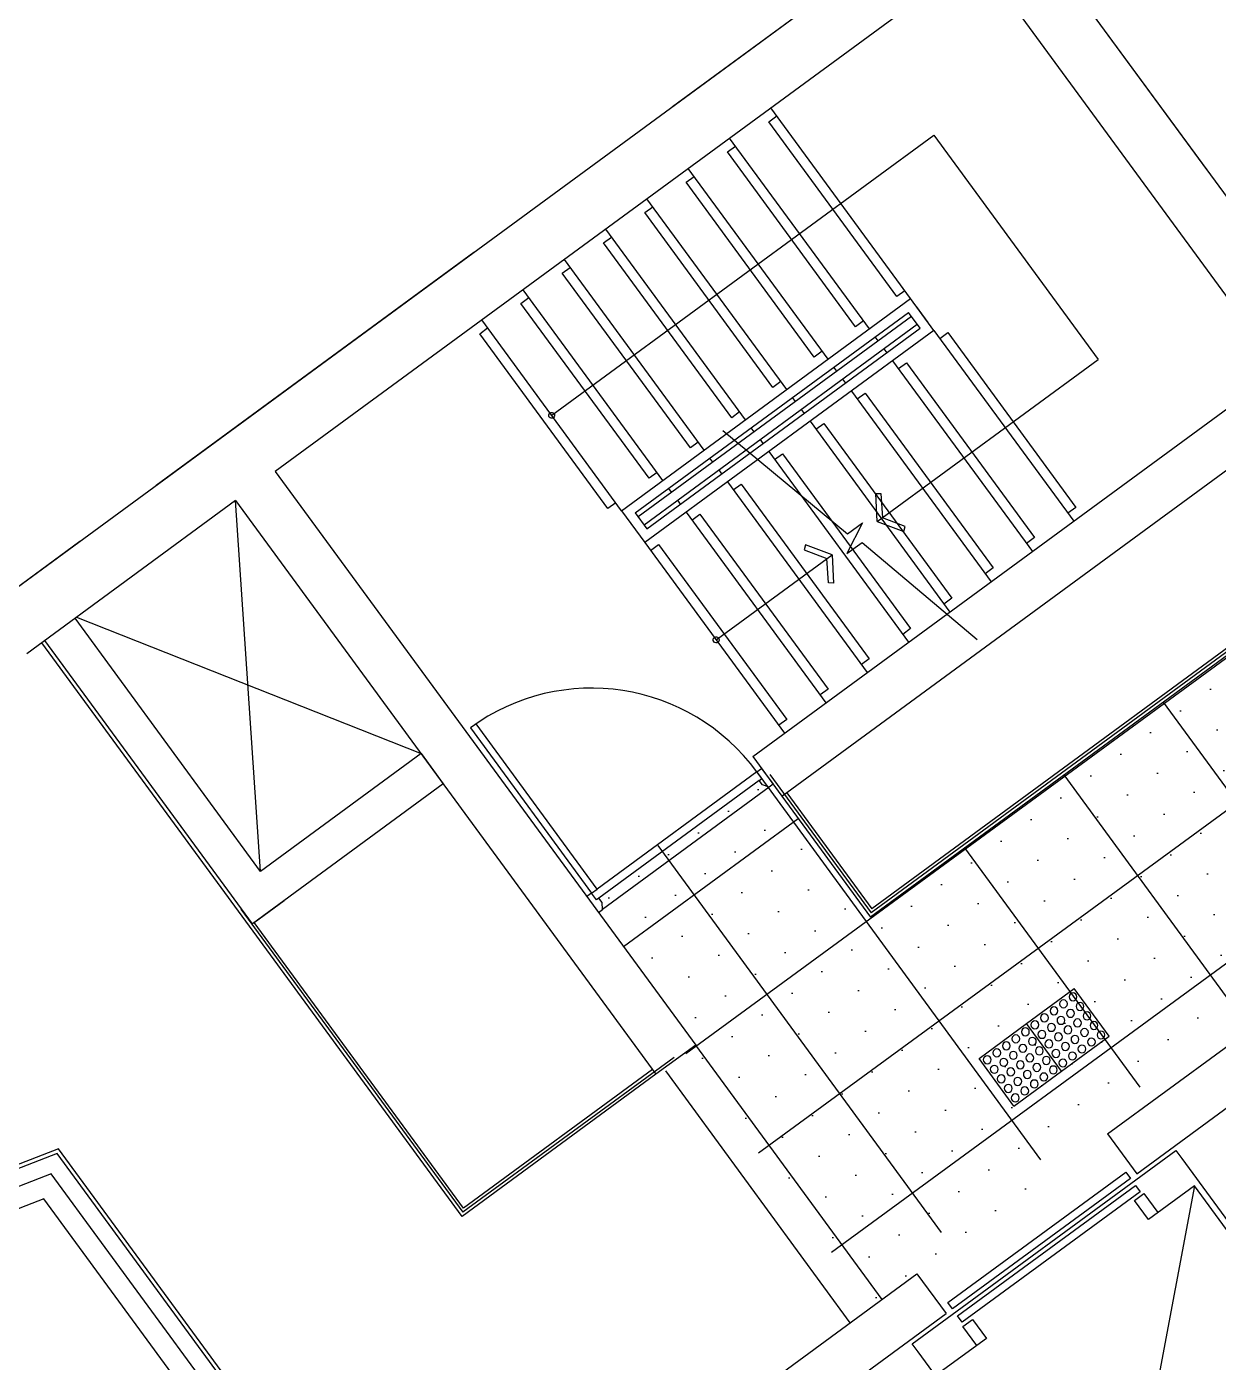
# Model space of a CAD drawing. Header units: millimetres. Extents: x 75184266 to 76346726, y -35850126 to -33679385.
# Drawn here: x 75323650 to 75329700, y -34600048 to -34593270 of the extents above; entities that cross this region are included whole.
import ezdxf
from ezdxf.xclip import XClip

# ---------------------------------------------------------------- set-up
doc = ezdxf.new("R2010")
doc.units = ezdxf.units.MM
doc.header["$LTSCALE"] = 50
doc.header["$MEASUREMENT"] = 0
doc.header["$XCLIPFRAME"] = 0
doc.linetypes.add('XR-지하3층$0$H', pattern=[1.3, 0.8, -0.5])
doc.layers.add('PLAN-ALL-DOOR', color=4, linetype='CONTINUOUS')
doc.layers.add('XR-지하3층$0$AA-XXXX-SYMB', color=7, linetype='CONTINUOUS')
doc.layers.add('XR-지하3층$0$0_plan', color=7, linetype='CONTINUOUS', lineweight=0)
doc.layers.add('건축', color=8, linetype='CONTINUOUS', plot=False)

# ---------------------------------------------------------------- blocks, each defined once
blk = doc.blocks.new('XR-지하3층$0$점형블럭')
at = {"layer": 'XR-지하3층$0$AA-XXXX-SYMB', "color": 9, "ltscale": 5}
for p, q in [((300, 300), (0, 300)), ((0, 300), (0, 0)), ((300, 300), (300, 0)), ((300, 0), (0, 0))]:
    blk.add_line(p, q, dxfattribs=at)
at = {"layer": 'XR-지하3층$0$AA-XXXX-SYMB', "color": 9, "ltscale": 2}
for centre in [(30, 270), (90, 270), (150, 270), (210, 270), (270, 270), (30, 210), (90, 210), (150, 210), (210, 210), (270, 210), (30, 150), (90, 150), (150, 150), (210, 150), (270, 150), (30, 90), (90, 90), (150, 90), (210, 90), (270, 90), (30, 30), (90, 30), (150, 30), (210, 30), (270, 30)]:
    blk.add_circle(centre, 20, dxfattribs=at)
blk = doc.blocks.new('XR-지하3층$0$A$C723B38EE')
at = {"layer": 'XR-지하3층$0$0_plan', "color": 8}
blk.add_lwpolyline([(0.2883, 354.6882, 0.009046), (6.3391, 355.0415, -0.06989), (137.259, 346.7637, 0.552713), (247.3477, 461.7493), (214.6865, 591.7176, 0.017723), (212.963, 597.6743, 0.017723)], format="xyb", dxfattribs=at)
blk = doc.blocks.new('A$C5C415861-flat-1')
at = {"layer": 'PLAN-ALL-DOOR', "ltscale": 10}
for p, q in [((-545.9, 1036.3), (-545.9, -3.7)), ((-510.9, -3.7), (-510.9, 1035.8)), ((-575.9, -3.7), (-575.9, -103.7)), ((-545.9, -3.7), (-575.9, -3.7)), ((-545.9, -45.7), (-545.9, -3.7)), ((-530.9, -45.7), (-545.9, -45.7)), ((-530.9, -73.7), (-530.9, -45.7)), ((479.1, -73.7), (479.1, -45.7)), ((479.1, -45.7), (494.1, -45.7)), ((494.1, -45.7), (494.1, -3.7)), ((494.1, -3.7), (524.1, -3.7)), ((524.1, -3.7), (524.1, -103.7)), ((-575.9, -103.7), (-550.9, -103.7)), ((-550.9, -103.7), (-530.9, -73.7)), ((499.1, -103.7), (479.1, -73.7)), ((524.1, -103.7), (499.1, -103.7))]:
    blk.add_line(p, q, dxfattribs=at)
at = {"layer": 'PLAN-ALL-DOOR'}
blk.add_line((-545.9, -3.7), (-510.9, -3.7), dxfattribs=at)
at = {"layer": 'PLAN-ALL-DOOR', "color": 8}
for p, q in [((479.1, -45.7), (-530.9, -45.7)), ((494.1, -3.7), (-510.9, -3.7)), ((499.1, -103.7), (-550.9, -103.7))]:
    blk.add_line(p, q, dxfattribs=at)
at = {"layer": 'PLAN-ALL-DOOR', "color": 8, "ltscale": 10}
blk.add_arc((-545.9, -3.7), 1040, 0, 90, dxfattribs=at)

msp = doc.modelspace()

# ---------------------------------------------------------------- hatches: boundary and pattern name
at = {"layer": '건축', "ltscale": 100}
h = msp.add_hatch(dxfattribs=at)
h.set_pattern_fill('NET', color=256, scale=5000, angle=36.25067)
h.set_pattern_definition([(306.194, (75332587.2, -34593615.7), (504.387, 369.08), []), (36.194, (75332587.2, -34593615.7), (-369.08, 504.387), [])])
edge = h.paths.add_edge_path()
edge.add_line((75334412.2, -34596448.4), (75332423.4, -34593735.8))
edge.add_line((75332423.4, -34593735.8), (75330490.4, -34595153))
edge.add_line((75330490.4, -34595153), (75330853.2, -34595647.9))
edge.add_line((75330853.2, -34595647.9), (75327933.8, -34597788.3))
edge.add_line((75327933.8, -34597788.3), (75327383.9, -34597038.3))
edge.add_line((75327383.9, -34597038.3), (75326496.8, -34597688.6))
edge.add_line((75326496.8, -34597688.6), (75326990.5, -34598362.1))
edge.add_line((75326990.5, -34598362.1), (75326937.9, -34598400.6))
edge.add_line((75326937.9, -34598400.6), (75327883.7, -34599691.1))
edge.add_line((75327883.7, -34599691.1), (75331743.1, -34596861.6))
edge.add_line((75331743.1, -34596861.6), (75332486.1, -34597870.6))
edge.add_line((75332486.1, -34597870.6), (75334411.9, -34596448.6))
h = msp.add_hatch(dxfattribs=at)
h.set_pattern_fill('DOTS', color=256, scale=3000, angle=36)
h.set_pattern_definition([(36, (768208.44, -367432.78), (-34.3643916, 206.79555385), [0, -187.5])])
edge = h.paths.add_edge_path()
edge.add_line((75334412.2, -34596448.4), (75332423.4, -34593735.8))
edge.add_line((75332423.4, -34593735.8), (75330490.4, -34595153))
edge.add_line((75330490.4, -34595153), (75330853.2, -34595647.9))
edge.add_line((75330853.2, -34595647.9), (75327933.8, -34597788.3))
edge.add_line((75327933.8, -34597788.3), (75327383.9, -34597038.3))
edge.add_line((75327383.9, -34597038.3), (75326496.8, -34597688.6))
edge.add_line((75326496.8, -34597688.6), (75326990.5, -34598362.1))
edge.add_line((75326990.5, -34598362.1), (75326937.9, -34598400.6))
edge.add_line((75326937.9, -34598400.6), (75327952.2, -34599758.7))
edge.add_line((75327952.2, -34599758.7), (75331743.1, -34596861.6))
edge.add_line((75331743.1, -34596861.6), (75332486.1, -34597870.6))
edge.add_line((75332486.1, -34597870.6), (75334411.9, -34596448.6))

# ---------------------------------------------------------------- linework, layer by layer
at = {"layer": '건축'}
for p, q in [((75328541.4, -34592494.6), (75323472.7, -34596210.7)), ((75330853.2, -34595647.9), (75328541.4, -34592494.6)), ((75328476.8, -34592913.9), (75324912.2, -34595527.3)), ((75330014.1, -34595010.7), (75328476.8, -34592913.9)), ((75326670.1, -34595726.4), (75328137.9, -34594650.3)), ((75328256.2, -34594811.6), (75326788.4, -34595887.7)), ((75327336.6, -34596973.7), (75330014.1, -34595010.7)), ((75327484.4, -34597175.4), (75330161.9, -34595212.4)), ((75324912.2, -34595527.3), (75327046.6, -34598438.7)), ((75324710.6, -34595675.1), (75323650, -34596452.6)), ((75324710.6, -34595675.1), (75326845, -34598586.5)), ((75324837.6, -34597556.6), (75324710.6, -34595675.1)), ((75326670.1, -34595726.4), (75326788.4, -34595887.7)), ((75323903.3, -34596267), (75325652.1, -34596959.4)), ((75325652.1, -34596959.4), (75324837.6, -34597556.6)), ((75327336.6, -34596973.7), (75327484.4, -34597175.4)), ((75325764.5, -34597112.6), (75324796.7, -34597822.2)), ((75326937, -34598500.5), (75325864.3, -34599286.9)), ((75326845, -34598586.5), (75325861.1, -34599307.8)), ((75326827.3, -34598562.3), (75325867.6, -34599265.9)), ((75329137.9, -34598889.4), (75329285.7, -34599091.1)), ((75329578.8, -34599152.6), (75329175.4, -34601308.4)), ((75327403.9, -34600160.7), (75328170.1, -34599599)), ((75328170.1, -34599599), (75328317.9, -34599800.6)), ((75327753.4, -34600214.5), (75328317.9, -34599800.6))]:
    msp.add_line(p, q, dxfattribs=at)
at = {"layer": '건축', "ltscale": 0.5}
msp.add_line((75327992.5, -34599729.2), (75327046.6, -34598438.7), dxfattribs=at)
at = {"layer": '건축', "linetype": 'XR-지하3층$0$H', "ltscale": 50}
msp.add_lwpolyline([(75334007.8, -34609684), (75329993.1, -34604208.1), (75328864, -34605035.8), (75327714, -34603467.2), (75333484.3, -34599236.7), (75328541.4, -34592494.6), (75323920.3, -34595882.5), (75322851.7, -34596665.9), (75321630.7, -34595000.6), (75322699.3, -34594217.1), (75318052, -34587878.2), (75317084.2, -34588587.7), (75314772.3, -34585434.4), (75308385, -34590117.2)], dxfattribs=at)
at = {"layer": '건축'}
for points in [[(75328108.3, -34594610), (75328068, -34594639.6), (75327417.6, -34593752.4), (75327458, -34593722.9)], [(75328137.9, -34594650.3), (75327428.4, -34593682.5)], [(75326315.4, -34595242.5), (75328254.9, -34593820.5)], [(75327928.2, -34594804), (75327218.7, -34593836.3)], [(75328254.9, -34593820.5), (75329090.1, -34594959.7)], [(75327898.7, -34594763.7), (75327858.3, -34594793.3), (75327207.9, -34593906.2), (75327248.3, -34593876.6)], [(75327718.5, -34594957.8), (75327009, -34593990)], [(75327689, -34594917.4), (75327648.7, -34594947), (75326998.3, -34594059.9), (75327038.6, -34594030.3)], [(75327479.3, -34595071.2), (75327439, -34595100.7), (75326788.6, -34594213.6), (75326828.9, -34594184)], [(75327508.9, -34595111.5), (75326799.3, -34594143.7)], [(75327269.6, -34595224.9), (75327229.3, -34595254.5), (75326578.9, -34594367.3), (75326619.2, -34594337.8)], [(75327299.2, -34595265.2), (75326589.7, -34594297.5)], [(75327089.5, -34595419), (75326380, -34594451.2)], [(75327059.9, -34595378.6), (75327019.6, -34595408.2), (75326369.2, -34594521.1), (75326409.5, -34594491.5)], [(75326879.8, -34595572.7), (75326170.3, -34594604.9)], [(75326850.2, -34595532.4), (75326809.9, -34595561.9), (75326159.5, -34594674.8), (75326199.8, -34594645.2)], [(75328256.2, -34594811.6), (75328137.9, -34594650.3)], [(75326740, -34595737.2), (75328127.1, -34594720.2)], [(75328141.9, -34594740.4), (75326754.8, -34595757.3)], [(75328186.3, -34594800.8), (75328127.1, -34594720.2)], [(75328226.6, -34594771.3), (75328167.5, -34594690.6)], [(75326640.6, -34595686.1), (75326600.2, -34595715.7), (75325949.8, -34594828.5), (75325990.2, -34594799)], [(75326670.1, -34595726.4), (75325960.6, -34594758.6)], [(75326784.4, -34595797.7), (75328171.5, -34594780.7)], [(75326799.1, -34595817.8), (75328186.3, -34594800.8)], [(75328256.2, -34594811.6), (75328965.7, -34595779.4)], [(75327972.6, -34594864.5), (75327957.8, -34594844.4)], [(75328285.7, -34594851.9), (75328326.1, -34594822.4), (75328976.4, -34595709.5), (75328936.1, -34595739.1)], [(75328002.1, -34594904.8), (75328016.9, -34594925)], [(75327762.9, -34595018.3), (75327748.1, -34594998.1)], [(75327968.3, -34595782.1), (75329090.1, -34594959.7)], [(75328046.5, -34594965.3), (75328756, -34595933.1)], [(75328076, -34595005.7), (75328116.4, -34594976.1), (75328766.8, -34595863.2), (75328726.4, -34595892.8)], [(75327792.4, -34595058.6), (75327807.2, -34595078.7)], [(75327553.2, -34595172), (75327538.4, -34595151.8)], [(75327836.8, -34595119.1), (75328546.3, -34596086.8)], [(75327866.4, -34595159.4), (75327906.7, -34595129.8), (75328557.1, -34596016.9), (75328516.7, -34596046.5)], [(75327582.8, -34595212.3), (75327597.5, -34595232.5)], [(75327627.1, -34595272.8), (75328336.6, -34596240.6)], [(75327656.7, -34595313.1), (75327697, -34595283.6), (75328347.4, -34596170.7), (75328307.1, -34596200.2)], [(75327184.7, -34595320.2), (75327816.8, -34595844), (75327894.1, -34595787.4), (75327814.2, -34595944.2), (75327891.5, -34595887.6), (75328476.2, -34596380)], [(75327343.5, -34595325.7), (75327328.7, -34595305.6)], [(75327373.1, -34595366), (75327387.9, -34595386.2)], [(75327417.4, -34595426.5), (75328126.9, -34596394.3)], [(75327133.8, -34595479.4), (75327119.1, -34595459.3)], [(75327447, -34595466.8), (75327487.3, -34595437.3), (75328137.7, -34596324.4), (75328097.4, -34596354)], [(75327163.4, -34595519.8), (75327178.2, -34595539.9)], [(75326924.1, -34595633.2), (75326909.4, -34595613)], [(75327207.7, -34595580.2), (75327917.3, -34596548)], [(75327237.3, -34595620.6), (75327277.6, -34595591), (75327928, -34596478.1), (75327887.7, -34596507.7)], [(75326953.7, -34595673.5), (75326968.5, -34595693.7)], [(75327968.3, -34595782.1), (75327961.5, -34595638.6), (75327987, -34595639.2), (75327994.6, -34595762.8)], [(75326740, -34595737.2), (75326799.1, -34595817.8)], [(75326998.1, -34595734), (75327707.6, -34596701.8)], [(75327027.6, -34595774.3), (75327067.9, -34595744.7), (75327718.3, -34596631.9), (75327678, -34596661.4)], [(75330703.2, -34595739.3), (75327937, -34597767.3)], [(75327968.3, -34595782.1), (75328103.1, -34595831.8), (75328110.3, -34595807.3), (75327994.6, -34595762.8)], [(75330611.3, -34595825.3), (75327933.8, -34597788.3)], [(75330593.5, -34595801.1), (75327940.2, -34597746.3)], [(75326788.4, -34595887.7), (75327497.9, -34596855.5)], [(75326817.9, -34595928), (75326858.3, -34595898.5), (75327508.7, -34596785.6), (75327468.3, -34596815.2)], [(75327739.2, -34595950.1), (75327604.5, -34595900.3), (75327597.3, -34595924.9), (75327713, -34595969.3)], [(75327150.5, -34596381.7), (75327739.2, -34595950.1)], [(75327739.2, -34595950.1), (75327746.1, -34596093.5), (75327720.6, -34596093), (75327713, -34595969.3)], [(75324837.6, -34597556.6), (75323896, -34596272.3)], [(75324780.6, -34597834), (75323726.7, -34596396.4)], [(75324796.7, -34597822.2), (75323742.8, -34596384.6)], [(75327422.6, -34597065.7), (75327937, -34597767.3)], [(75327484.4, -34597175.4), (75327933.8, -34597788.3)], [(75327508.6, -34597157.6), (75327940.2, -34597746.3)], [(75324804.8, -34597816.2), (75324957.2, -34597704.5)], [(75324736.5, -34597748.5), (75325864.3, -34599286.9)], [(75325861.1, -34599307.8), (75324780.6, -34597834)], [(75325867.6, -34599265.9), (75324804.8, -34597816.2)], [(75329137.9, -34598889.4), (75330025, -34598239)], [(75329285.7, -34599091.1), (75330172.8, -34598440.7)], [(75325665.7, -34602237.8), (75325950.8, -34601882.6), (75323811, -34598963.9), (75323386.5, -34599129)], [(75325653.4, -34602221.1), (75325925.6, -34601882), (75323804, -34598988.1), (75323398.7, -34599145.7)], [(75325601.4, -34602150.1), (75325818.5, -34601879.7), (75323774, -34599091), (75323450.7, -34599216.6)], [(75328474, -34599962.7), (75328403, -34599865.9), (75328451.4, -34599830.4), (75328522.3, -34599927.2), (75328288.5, -34600098.7), (75329175.4, -34601308.4), (75330465.7, -34600362.4), (75329578.8, -34599152.6), (75329345, -34599324.1), (75329274, -34599227.3), (75329322.4, -34599191.9), (75329393.3, -34599288.6)], [(75325537.1, -34602062.5), (75325686.2, -34601876.8), (75323736.9, -34599218), (75323515, -34599304.3)]]:
    msp.add_lwpolyline(points, dxfattribs=at)
for points in [[(75326324.2, -34595254.6, -1), (75326306.5, -34595230.4, -1)], [(75327159.4, -34596393.8, -1), (75327141.7, -34596369.6, -1)]]:
    msp.add_lwpolyline(points, format="xyb", close=True, dxfattribs=at)
at = {"layer": '건축', "ltscale": 0.5}
for points in [[(75325652.1, -34596959.4), (75325764.5, -34597112.6)], [(75327046.6, -34598438.7), (75326845, -34598586.5)], [(75327831.2, -34599847.4), (75326894.2, -34598569)]]:
    msp.add_lwpolyline(points, dxfattribs=at)
at = {"layer": '건축'}
for points in [[(75329168.9, -34601350.3), (75328175.6, -34599995.4), (75328175.6, -34599995.4), (75328146, -34599955.1), (75329484.8, -34598973.6), (75329514.3, -34599013.9), (75329514.3, -34599013.9), (75330507.7, -34600368.8)], [(75328326.5, -34599744.7), (75329229.8, -34599082.4), (75329253.4, -34599114.7), (75328350.2, -34599776.9)], [(75328376.2, -34599812.4), (75329279.4, -34599150.2), (75329303.1, -34599182.5), (75328399.8, -34599844.7)]]:
    msp.add_lwpolyline(points, close=True, dxfattribs=at)

# ---------------------------------------------------------------- block references
at = {"layer": '건축', "rotation": 36.24677454586007}
msp.add_blockref('A$C5C415861-flat-1', (75326956.1, -34597341.2), dxfattribs=at)
at = {"layer": '건축', "ltscale": 2, "xscale": -1, "rotation": 126.2651231999269}
for p in [(75328968.7, -34598151.6), (75328726.8, -34598329)]:
    msp.add_blockref('XR-지하3층$0$점형블럭', p, dxfattribs=at)
at = {"layer": '건축', "ltscale": 0.5}
ref = msp.add_blockref('XR-지하3층$0$A$C723B38EE', (75115875.3, -35187756.2), dxfattribs=dict(at, xscale=999.9999999999998, yscale=999.9999999999998, zscale=999.9999999999998))
XClip(ref).set_block_clipping_path([(137.7798442268, 119.9958357572), (497.8511876765, 396.6664658143)])

doc.saveas('drawing.dxf')
